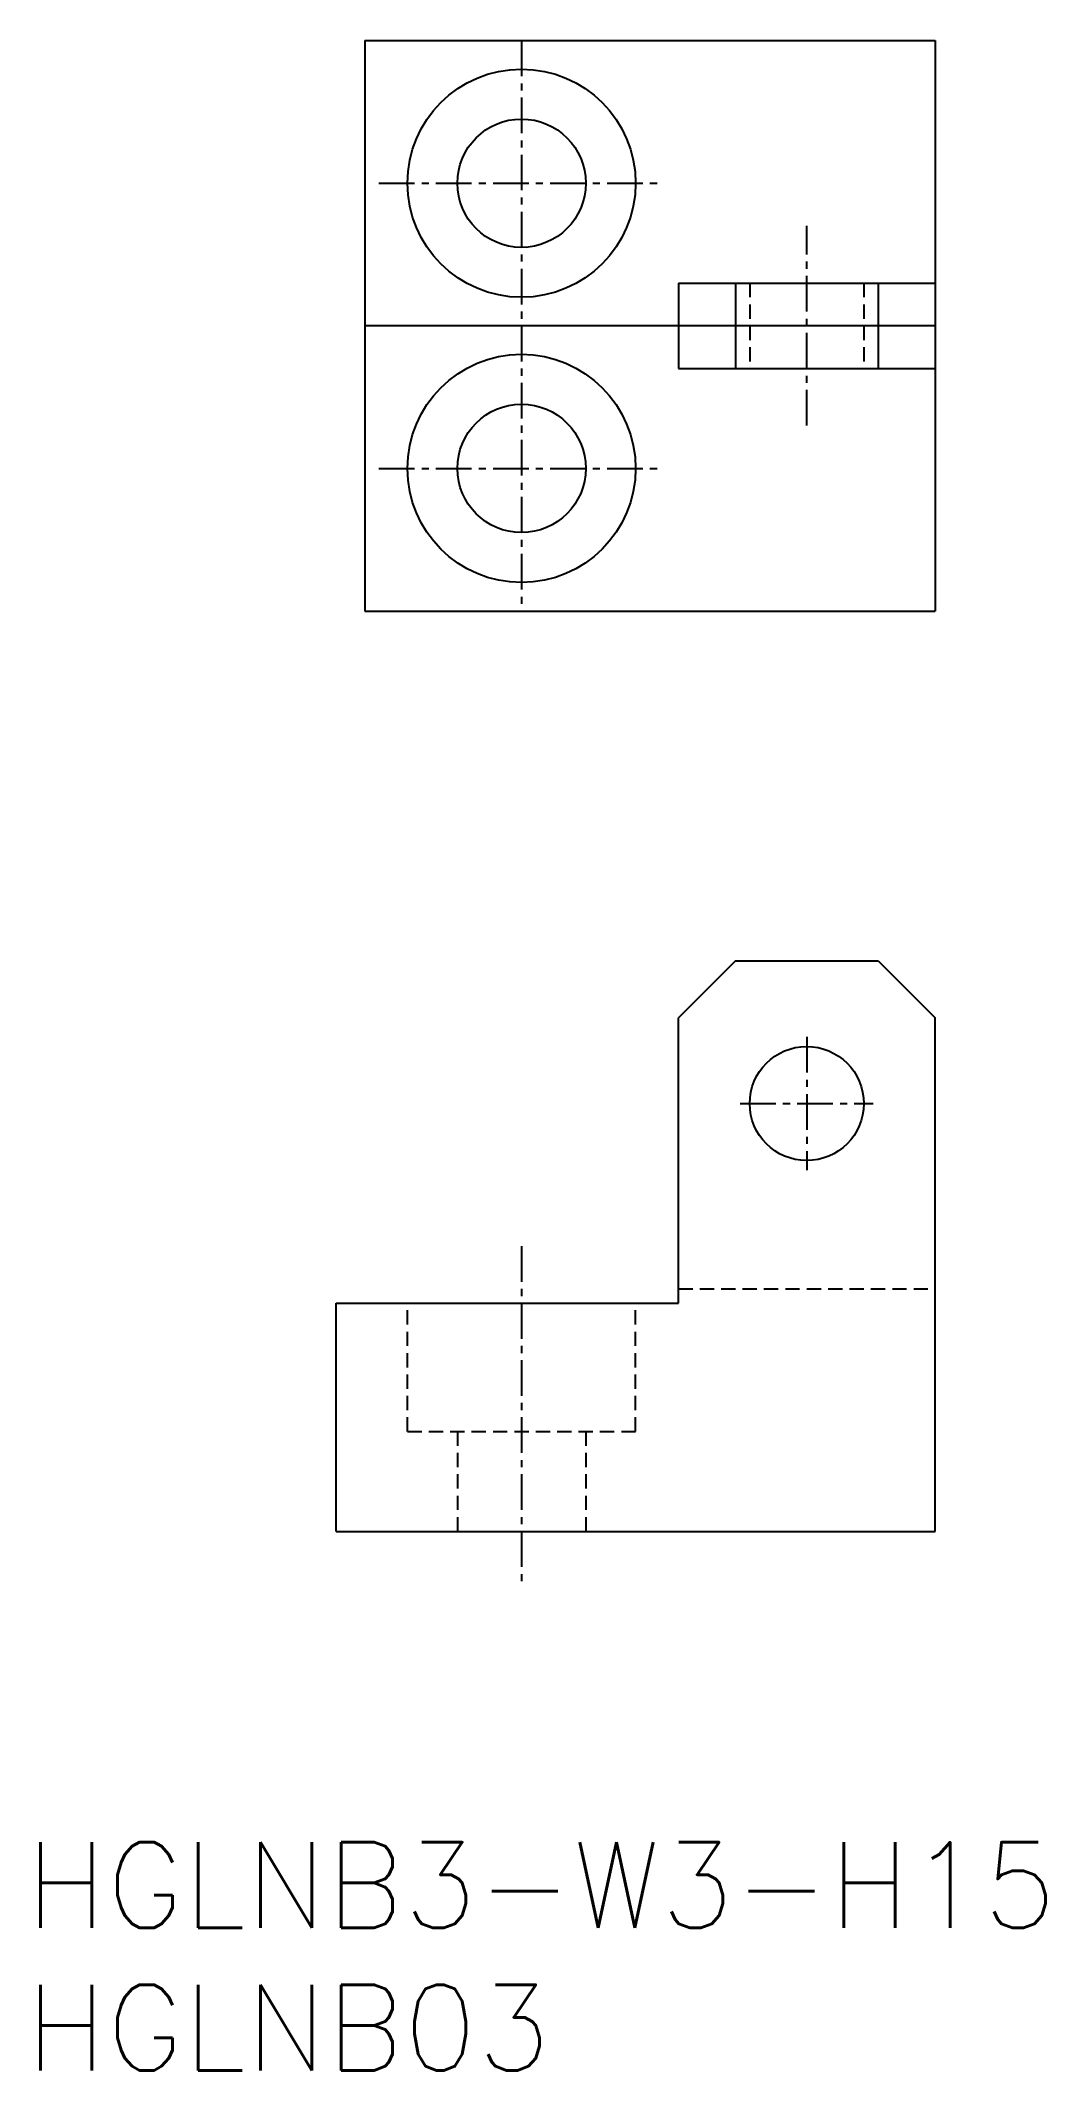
# Model space of a CAD drawing. Extents: x 124.9 to 160.1, y 55.5 to 126.7.
import ezdxf
from ezdxf.enums import TextEntityAlignment as Align

# ---------------------------------------------------------------- set-up
doc = ezdxf.new("R2010")
doc.units = 0
doc.linetypes.add('CENTER', pattern=[2, 1.25, -0.25, 0.25, -0.25])
doc.linetypes.add('DASHED', pattern=[0.75, 0.5, -0.25])
doc.layers.get('0').update_dxf_attribs({"linetype": 'CONTINUOUS'})
doc.layers.add('CENTER', color=1, linetype='CENTER')
doc.layers.add('DASHED', color=2, linetype='DASHED')
doc.styles.get("Standard").update_dxf_attribs({"font": 'txt.shx', "bigfont": 'extfont.shx'})

msp = doc.modelspace()

# ---------------------------------------------------------------- linework, layer by layer
at = {"color": 7, "linetype": 'CONTINUOUS'}
for p, q in [((136.23, 126.663), (136.23, 106.663)), ((136.23, 126.663), (156.23, 126.663)), ((156.23, 126.663), (156.23, 106.663)), ((147.23, 118.163), (156.23, 118.163)), ((147.23, 118.163), (147.23, 115.163)), ((149.23, 118.163), (149.23, 115.163)), ((154.23, 118.163), (154.23, 115.163)), ((156.23, 116.663), (136.23, 116.663)), ((147.23, 115.163), (156.23, 115.163)), ((136.23, 106.663), (156.23, 106.663)), ((149.23, 94.395), (147.23, 92.395)), ((149.23, 94.395), (154.23, 94.395)), ((154.23, 94.395), (156.23, 92.395)), ((147.23, 82.395), (147.23, 92.395)), ((156.23, 74.395), (156.23, 92.395)), ((135.23, 74.395), (135.23, 82.395)), ((135.23, 82.395), (147.23, 82.395)), ((135.23, 74.395), (156.23, 74.395))]:
    msp.add_line(p, q, dxfattribs=at)
at = {"color": 3, "linetype": 'DASHED'}
for p, q in [((149.73, 118.163), (149.73, 115.163)), ((153.73, 118.163), (153.73, 115.163)), ((147.23, 82.895), (156.23, 82.895)), ((137.73, 77.895), (137.73, 82.395)), ((145.73, 77.895), (145.73, 82.395)), ((137.73, 77.895), (145.73, 77.895)), ((139.48, 77.895), (139.48, 74.395)), ((143.98, 77.895), (143.98, 74.395))]:
    msp.add_line(p, q, dxfattribs=at)
at = {"color": 7, "linetype": 'CONTINUOUS'}
for centre, radius in [((141.73, 121.663), 4), ((141.73, 121.663), 2.25), ((141.73, 111.663), 4), ((141.73, 111.663), 2.25), ((151.73, 89.395), 2)]:
    msp.add_circle(centre, radius, dxfattribs=at)
at = {"layer": 'CENTER', "color": 1, "linetype": 'CENTER'}
for p, q in [((141.73, 126.663), (141.73, 116.663)), ((136.73, 121.663), (146.73, 121.663)), ((151.73, 113.163), (151.73, 120.163)), ((141.73, 116.663), (141.73, 106.663)), ((136.73, 111.663), (146.73, 111.663)), ((151.73, 91.728), (151.73, 87.062)), ((149.396, 89.395), (154.063, 89.395)), ((141.73, 84.395), (141.73, 72.395))]:
    msp.add_line(p, q, dxfattribs=at)
at = {"layer": 'DASHED', "linetype": 'CENTER'}
msp.add_line((147.23, 115.163), (147.23, 115.163), dxfattribs=at)

# ---------------------------------------------------------------- texts
at = {"color": 7, "linetype": 'CONTINUOUS'}
for s, p in [('HGLNB3-W3-H15', (124.354, 61.995)), ('HGLNB03', (124.354, 56.995))]:
    msp.add_text(s, height=3, dxfattribs=at).set_placement(p, align=Align.MIDDLE_LEFT)

doc.saveas('drawing.dxf')
